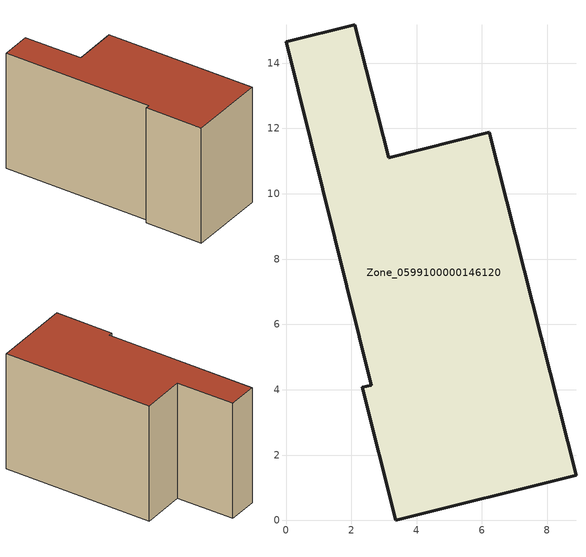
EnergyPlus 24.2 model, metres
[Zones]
Zone_0599100000146120
 floor ground (C_G): 2.11,15.18 3.14,11.11 6.23,11.89 8.88,1.38 3.36,0 2.34,4.07 2.61,4.14 0,14.65 z0
 wall outside (C_F): 2.61,4.14 2.34,4.07 3.36,0 8.88,1.38 6.23,11.89 3.14,11.11 2.11,15.18 0,14.65 2.61,4.14 z0:8.64
 roof outside (C_R): 0,14.65 2.61,4.14 2.34,4.07 3.36,0 8.88,1.38 6.23,11.89 3.14,11.11 2.11,15.18 z8.64
[BUILDING]
Pand.0599100000146120: North Axis=0; Terrain=City; Loads Convergence Tolerance Value=0.04; Temperature Convergence Tolerance Value=0.4; Solar Distribution=FullExterior; Maximum Number of Warmup Days=25; Minimum Number of Warmup Days=1
[Site:Location]
Rotterdam.The.Hague.AP_ZH_NLD Design_Conditions: Latitude=51.96; Longitude=4.45; Time Zone=1; Elevation=-4.5
[SITE:GROUNDTEMPERATURE:BUILDINGSURFACE]
18, 18, 18, 18, 18, 18, 18, 18, 18, 18, 18, 18
[MATERIAL] Thermal Absorptance=0.9; Solar Absorptance=0.7; Visible Absorptance=0.7
Name | Roughness | Thickness | Conductivity | Density | Specific Heat
G.TI.1975-1991 | MediumSmooth | 0.15 | 0.288461 | 540 | 1210
F.TI.1975-1991 | Rough | 0.3 | 0.230769 | 1920 | 840
R.TI.1975-1991 | MediumRough | 0.2 | 0.153846 | 1500 | 1000
[CONSTRUCTION]
C_G: G.TI.1975-1991
C_F: F.TI.1975-1991
C_R: R.TI.1975-1991
[ZONE]
Zone_0599100000146120: Type=1; Multiplier=1; Ceiling Height=Autocalculate; Volume=Autocalculate; Floor Area=autocalculate; Part of Total Floor Area=Yes
[ZONEINFILTRATION:DESIGNFLOWRATE]
Infil_Zone_0599100000146120: Zone or ZoneList or Space or SpaceList=Zone_0599100000146120; Schedule=AlwaysOn; Design Flow Rate Calculation Method=Flow/Area; Flow Rate per Floor Area=0.003; Constant Term Coefficient=1; Temperature Term Coefficient=0; Velocity Term Coefficient=0; Velocity Squared Term Coefficient=0
[HVACTEMPLATE:ZONE:IDEALLOADSAIRSYSTEM]
Zone_0599100000146120: Maximum Heating Supply Air Temperature=50; Minimum Cooling Supply Air Temperature=13; Maximum Heating Supply Air Humidity Ratio=0.0156; Minimum Cooling Supply Air Humidity Ratio=0.0077; Heating Limit=NoLimit; Cooling Limit=NoLimit; Dehumidification Control Type=ConstantSensibleHeatRatio; Cooling Sensible Heat Ratio=0.7; Dehumidification Setpoint=60; Humidification Control Type=None; Humidification Setpoint=30; Outdoor Air Method=None; Outdoor Air Flow Rate per Person=0.00944; Outdoor Air Flow Rate per Zone Floor Area=0; Outdoor Air Flow Rate per Zone=0; Demand Controlled Ventilation Type=None; Outdoor Air Economizer Type=NoEconomizer; Heat Recovery Type=None; Sensible Heat Recovery Effectiveness=0.7; Latent Heat Recovery Effectiveness=0.65
[ZONECONTROL:THERMOSTAT]
ThermostatControl_Zone_0599100000146120: Zone or ZoneList=Zone_0599100000146120; Control Type Schedule=DualSetpointControlType; Control 1=Thermostat_Zone_0599100000146120; Temperature Difference Between Cutout And Setpoint=0
[THERMOSTATSETPOINT:DUALSETPOINT]
Thermostat_Zone_0599100000146120: Heating Setpoint Temperature Schedule=HeatingSetpoint_Zone_0599100000146120; Cooling Setpoint Temperature Schedule=CoolingSetpoint_Zone_0599100000146120
[SCHEDULE:COMPACT]
HeatingSetpoint_Zone_0599100000146120: Through: 12/31, For: AllDays, Until: 24:00, 21
CoolingSetpoint_Zone_0599100000146120: Through: 12/31, For: AllDays, Until: 24:00, 24
DualSetpointControlType: Through: 12/31, For: AllDays, Until: 24:00, 4
AlwaysOn: Through: 12/31, For: AllDays, Until: 24:00, 1
